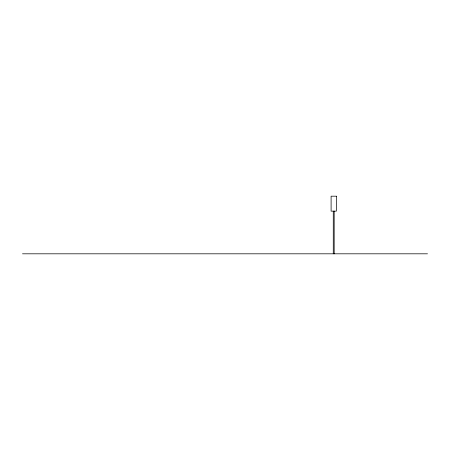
<?xml version="1.0" encoding="UTF-8"?>
<svg xmlns="http://www.w3.org/2000/svg" width="450" height="450" viewBox="0 0 450 450"><rect width="100%" height="100%" fill="white"/><g stroke="black" fill="none" stroke-linecap="round" stroke-linejoin="round"><path stroke-width="0.67" d="M22.5 253.811L427.5 253.811M334.176 211.14L334.176 253.811M333.27 211.14L333.27 253.811M336.347 196.189L331.104 196.189L331.099 211.14L336.347 211.14L336.353 196.189"/></g></svg>
